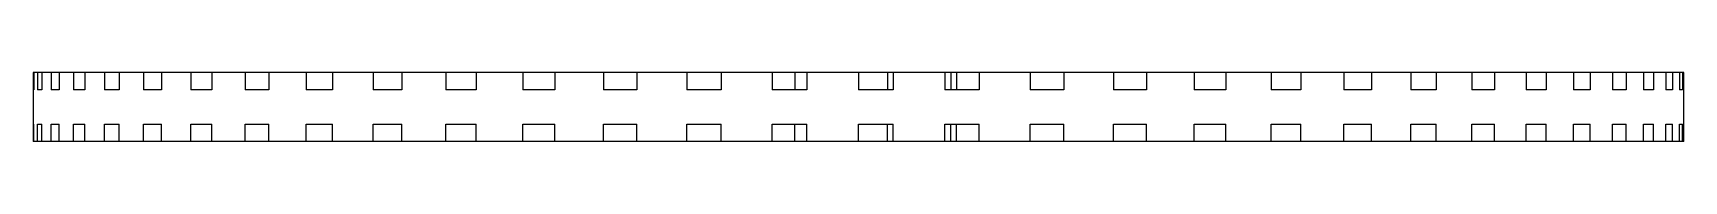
# Model space of a CAD drawing. Header units: centimetres. Extents: x -4.75 to 4.75, y -0.4 to 0.
import ezdxf

# ---------------------------------------------------------------- set-up
doc = ezdxf.new("R2010")
doc.units = ezdxf.units.CM

msp = doc.modelspace()

# ---------------------------------------------------------------- linework, layer by layer
at = {"color": 7, "linetype": 'Continuous', "lineweight": 25}
for p, q in [((-4.75, 0), (-4.75, -0.4)), ((4.75, 0), (-4.75, 0)), ((-4.7458, 0), (-4.7458, -0.1)), ((-4.724, 0), (-4.724, -0.1)), ((-4.6989, 0), (-4.6989, -0.1)), ((-4.6462, 0), (-4.6462, -0.1)), ((-4.6005, 0), (-4.6005, -0.1)), ((-4.5175, 0), (-4.5175, -0.1)), ((-4.4517, 0), (-4.4517, -0.1)), ((-4.3393, 0), (-4.3393, -0.1)), ((-4.2541, 0), (-4.2541, -0.1)), ((-4.1136, 0), (-4.1136, -0.1)), ((-4.01, 0), (-4.01, -0.1)), ((-3.8428, 0), (-3.8428, -0.1)), ((-3.7219, 0), (-3.7219, -0.1)), ((-3.5299, 0), (-3.5299, -0.1)), ((-3.393, 0), (-3.393, -0.1)), ((-3.1784, 0), (-3.1784, -0.1)), ((-3.0269, 0), (-3.0269, -0.1)), ((-2.792, 0), (-2.792, -0.1)), ((-2.6277, 0), (-2.6277, -0.1)), ((-2.375, 0), (-2.375, -0.1)), ((-2.1997, 0), (-2.1997, -0.1)), ((-1.932, 0), (-1.932, -0.1)), ((-1.7476, 0), (-1.7476, -0.1)), ((-1.4678, 0), (-1.4678, -0.1)), ((-1.2763, 0), (-1.2763, -0.1)), ((-0.9876, 0), (-0.9876, -0.1)), ((-0.7911, 0), (-0.7911, -0.1)), ((-0.4965, 0), (-0.4965, -0.1)), ((-0.3658, 0), (-0.3658, -0.1)), ((-0.2972, 0), (-0.2972, -0.1)), ((0, 0), (0, -0.1)), ((0.1663, 0), (0.1663, -0.1)), ((0.2, 0), (0.2, -0.1)), ((0.4965, 0), (0.4965, -0.1)), ((0.5309, 0), (0.5309, -0.1)), ((0.5642, 0), (0.5642, -0.1)), ((0.695, 0), (0.695, -0.1)), ((0.9876, 0), (0.9876, -0.1)), ((1.1823, 0), (1.1823, -0.1)), ((1.4678, 0), (1.4678, -0.1)), ((1.6567, 0), (1.6567, -0.1)), ((1.932, 0), (1.932, -0.1)), ((2.113, 0), (2.113, -0.1)), ((2.375, 0), (2.375, -0.1)), ((2.5461, 0), (2.5461, -0.1)), ((2.792, 0), (2.792, -0.1)), ((2.9513, 0), (2.9513, -0.1)), ((3.1784, 0), (3.1784, -0.1)), ((3.3242, 0), (3.3242, -0.1)), ((3.5299, 0), (3.5299, -0.1)), ((3.6606, 0), (3.6606, -0.1)), ((3.8428, 0), (3.8428, -0.1)), ((3.957, 0), (3.957, -0.1)), ((4.1136, 0), (4.1136, -0.1)), ((4.21, 0), (4.21, -0.1)), ((4.3393, 0), (4.3393, -0.1)), ((4.4168, 0), (4.4168, -0.1)), ((4.5175, 0), (4.5175, -0.1)), ((4.5753, 0), (4.5753, -0.1)), ((4.6462, 0), (4.6462, -0.1)), ((4.6837, 0), (4.6837, -0.1)), ((4.724, 0), (4.724, -0.1)), ((4.7407, 0), (4.7407, -0.1)), ((4.75, -0.4), (4.75, 0)), ((-4.7458, -0.1), (-4.75, -0.1)), ((-4.6989, -0.1), (-4.724, -0.1)), ((-4.6005, -0.1), (-4.6462, -0.1)), ((-4.4517, -0.1), (-4.5175, -0.1)), ((-4.2541, -0.1), (-4.3393, -0.1)), ((-4.01, -0.1), (-4.1136, -0.1)), ((-3.7219, -0.1), (-3.8428, -0.1)), ((-3.393, -0.1), (-3.5299, -0.1)), ((-3.0269, -0.1), (-3.1784, -0.1)), ((-2.6277, -0.1), (-2.792, -0.1)), ((-2.1997, -0.1), (-2.375, -0.1)), ((-1.7476, -0.1), (-1.932, -0.1)), ((-1.2763, -0.1), (-1.4678, -0.1)), ((-0.7911, -0.1), (-0.9876, -0.1)), ((-0.2972, -0.1), (-0.4965, -0.1)), ((0.2, -0.1), (0, -0.1)), ((0.695, -0.1), (0.4965, -0.1)), ((1.1823, -0.1), (0.9876, -0.1)), ((1.6567, -0.1), (1.4678, -0.1)), ((2.113, -0.1), (1.932, -0.1)), ((2.5461, -0.1), (2.375, -0.1)), ((2.9513, -0.1), (2.792, -0.1)), ((3.3242, -0.1), (3.1784, -0.1)), ((3.6606, -0.1), (3.5299, -0.1)), ((3.957, -0.1), (3.8428, -0.1)), ((4.21, -0.1), (4.1136, -0.1)), ((4.4168, -0.1), (4.3393, -0.1)), ((4.5753, -0.1), (4.5175, -0.1)), ((4.6837, -0.1), (4.6462, -0.1)), ((4.7407, -0.1), (4.724, -0.1)), ((-4.75, -0.3), (-4.7458, -0.3)), ((-4.7458, -0.4), (-4.7458, -0.3)), ((-4.724, -0.3), (-4.6989, -0.3)), ((-4.724, -0.4), (-4.724, -0.3)), ((-4.6989, -0.4), (-4.6989, -0.3)), ((-4.6462, -0.3), (-4.6005, -0.3)), ((-4.6462, -0.4), (-4.6462, -0.3)), ((-4.6005, -0.4), (-4.6005, -0.3)), ((-4.5175, -0.3), (-4.4517, -0.3)), ((-4.5175, -0.4), (-4.5175, -0.3)), ((-4.4517, -0.4), (-4.4517, -0.3)), ((-4.3393, -0.3), (-4.2541, -0.3)), ((-4.3393, -0.4), (-4.3393, -0.3)), ((-4.2541, -0.4), (-4.2541, -0.3)), ((-4.1136, -0.3), (-4.01, -0.3)), ((-4.1136, -0.4), (-4.1136, -0.3)), ((-4.01, -0.4), (-4.01, -0.3)), ((-3.8428, -0.3), (-3.7219, -0.3)), ((-3.8428, -0.4), (-3.8428, -0.3)), ((-3.7219, -0.4), (-3.7219, -0.3)), ((-3.5299, -0.3), (-3.393, -0.3)), ((-3.5299, -0.4), (-3.5299, -0.3)), ((-3.393, -0.4), (-3.393, -0.3)), ((-3.1784, -0.3), (-3.0269, -0.3)), ((-3.1784, -0.4), (-3.1784, -0.3)), ((-3.0269, -0.4), (-3.0269, -0.3)), ((-2.792, -0.3), (-2.6277, -0.3)), ((-2.792, -0.4), (-2.792, -0.3)), ((-2.6277, -0.4), (-2.6277, -0.3)), ((-2.375, -0.3), (-2.1997, -0.3)), ((-2.375, -0.4), (-2.375, -0.3)), ((-2.1997, -0.4), (-2.1997, -0.3)), ((-1.932, -0.3), (-1.7476, -0.3)), ((-1.932, -0.4), (-1.932, -0.3)), ((-1.7476, -0.4), (-1.7476, -0.3)), ((-1.4678, -0.3), (-1.2763, -0.3)), ((-1.4678, -0.4), (-1.4678, -0.3)), ((-1.2763, -0.4), (-1.2763, -0.3)), ((-0.9876, -0.3), (-0.7911, -0.3)), ((-0.9876, -0.4), (-0.9876, -0.3)), ((-0.7911, -0.4), (-0.7911, -0.3)), ((-0.4965, -0.3), (-0.2972, -0.3)), ((-0.4965, -0.4), (-0.4965, -0.3)), ((-0.3658, -0.4), (-0.3658, -0.3)), ((-0.2972, -0.4), (-0.2972, -0.3)), ((0, -0.3), (0.2, -0.3)), ((0, -0.4), (0, -0.3)), ((0.1663, -0.4), (0.1663, -0.3)), ((0.2, -0.4), (0.2, -0.3)), ((0.4965, -0.3), (0.695, -0.3)), ((0.4965, -0.4), (0.4965, -0.3)), ((0.5309, -0.4), (0.5309, -0.3)), ((0.5642, -0.4), (0.5642, -0.3)), ((0.695, -0.4), (0.695, -0.3)), ((0.9876, -0.3), (1.1823, -0.3)), ((0.9876, -0.4), (0.9876, -0.3)), ((1.1823, -0.4), (1.1823, -0.3)), ((1.4678, -0.3), (1.6567, -0.3)), ((1.4678, -0.4), (1.4678, -0.3)), ((1.6567, -0.4), (1.6567, -0.3)), ((1.932, -0.3), (2.113, -0.3)), ((1.932, -0.4), (1.932, -0.3)), ((2.113, -0.4), (2.113, -0.3)), ((2.375, -0.3), (2.5461, -0.3)), ((2.375, -0.4), (2.375, -0.3)), ((2.5461, -0.4), (2.5461, -0.3)), ((2.792, -0.3), (2.9513, -0.3)), ((2.792, -0.4), (2.792, -0.3)), ((2.9513, -0.4), (2.9513, -0.3)), ((3.1784, -0.3), (3.3242, -0.3)), ((3.1784, -0.4), (3.1784, -0.3)), ((3.3242, -0.4), (3.3242, -0.3)), ((3.5299, -0.3), (3.6606, -0.3)), ((3.5299, -0.4), (3.5299, -0.3)), ((3.6606, -0.4), (3.6606, -0.3)), ((3.8428, -0.3), (3.957, -0.3)), ((3.8428, -0.4), (3.8428, -0.3)), ((3.957, -0.4), (3.957, -0.3)), ((4.1136, -0.3), (4.21, -0.3)), ((4.1136, -0.4), (4.1136, -0.3)), ((4.21, -0.4), (4.21, -0.3)), ((4.3393, -0.3), (4.4168, -0.3)), ((4.3393, -0.4), (4.3393, -0.3)), ((4.4168, -0.4), (4.4168, -0.3)), ((4.5175, -0.3), (4.5753, -0.3)), ((4.5175, -0.4), (4.5175, -0.3)), ((4.5753, -0.4), (4.5753, -0.3)), ((4.6462, -0.3), (4.6837, -0.3)), ((4.6462, -0.4), (4.6462, -0.3)), ((4.6837, -0.4), (4.6837, -0.3)), ((4.724, -0.3), (4.7407, -0.3)), ((4.724, -0.4), (4.724, -0.3)), ((4.7407, -0.4), (4.7407, -0.3)), ((4.75, -0.4), (-4.75, -0.4))]:
    msp.add_line(p, q, dxfattribs=at)

doc.saveas('drawing.dxf')
